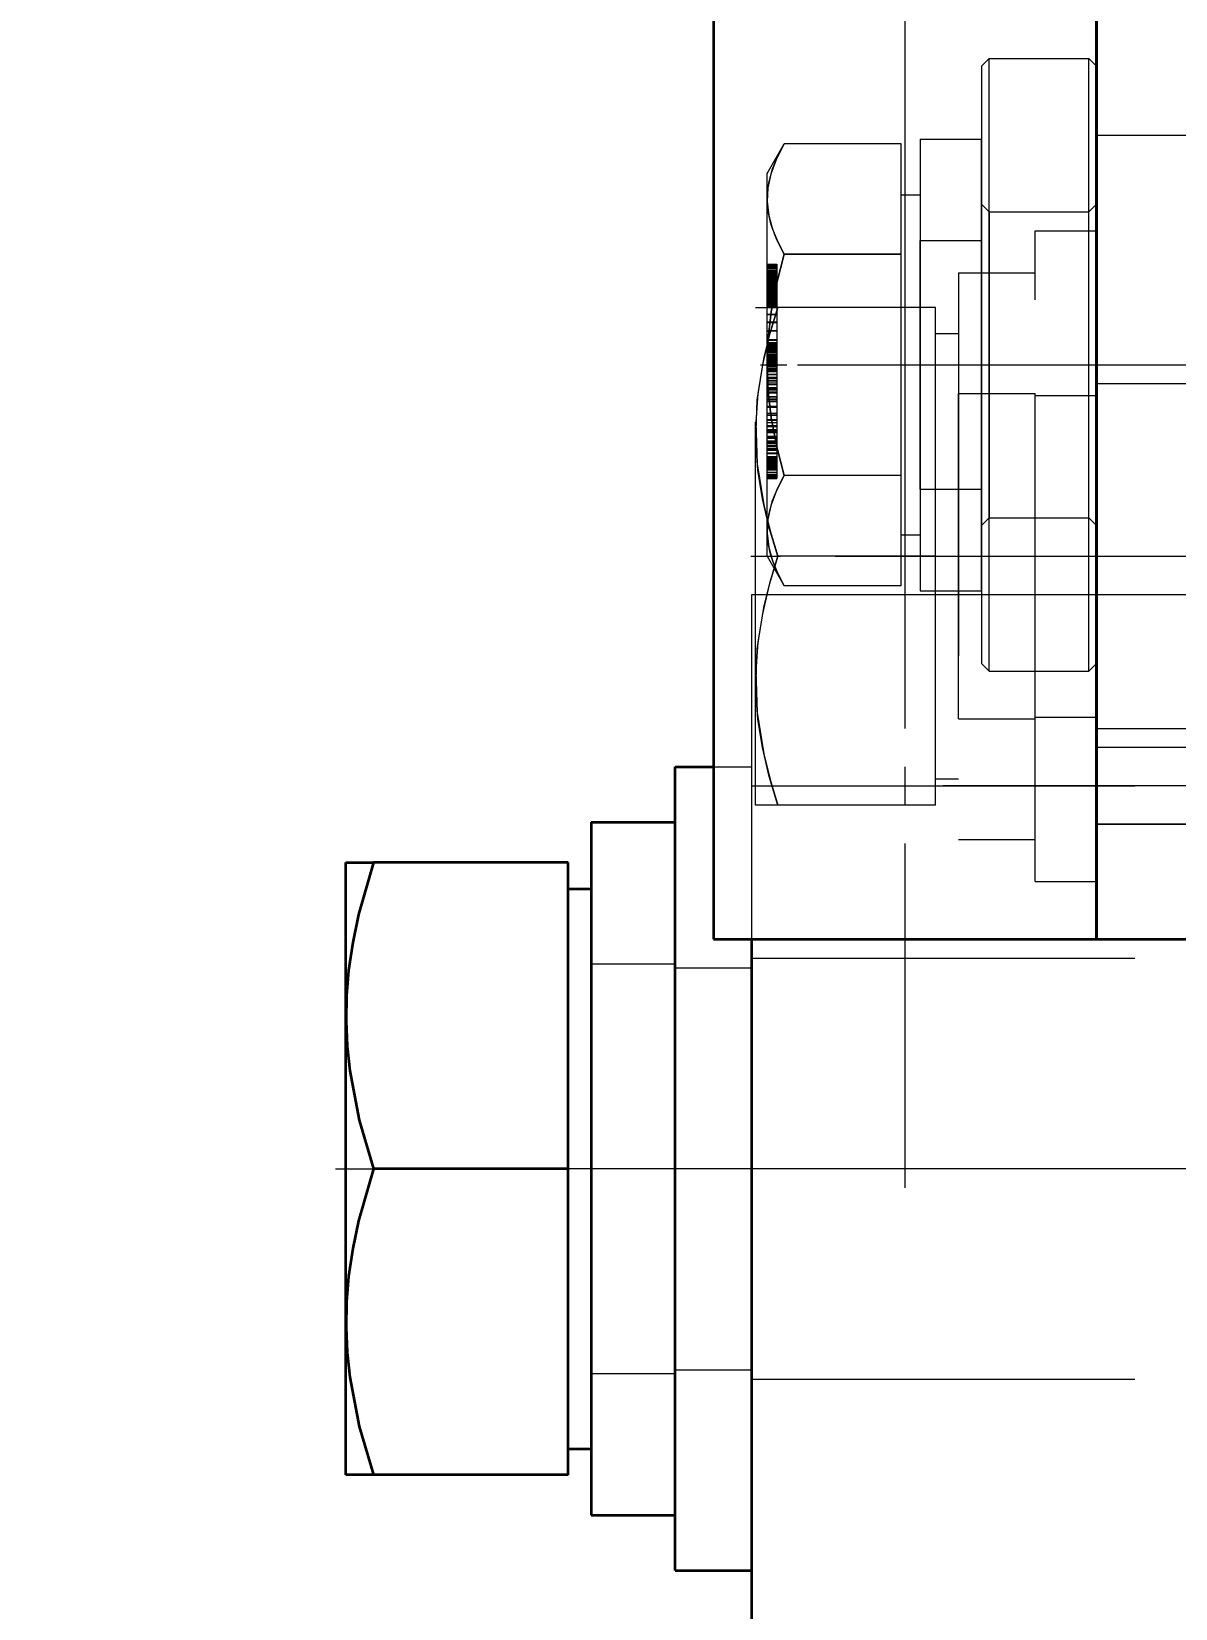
# Model space of a CAD drawing. Header units: millimetres. Extents: x 7914 to 16415, y -883 to 305.
# Drawn here: x 8816.55 to 8846.42, y -98.43 to -57.24 of the extents above; entities that cross this region are included whole.
import ezdxf

# ---------------------------------------------------------------- set-up
doc = ezdxf.new("R2010")
doc.units = ezdxf.units.MM
doc.linetypes.add('CENTER-HOKUTO', pattern=[23, 20, -1, 1, -1])
doc.linetypes.add('HIDDEN-HOKUTO', pattern=[3.8, 2.5, -1.3])
doc.layers.add('AM_7', color=2, linetype='CENTER-HOKUTO', lineweight=30)
doc.layers.add('AM_HID', color=1, linetype='HIDDEN-HOKUTO', lineweight=25)
doc.layers.add('word_dim', color=253, linetype='Continuous')
doc.styles.get("Standard").update_dxf_attribs({"font": 'romans.shx', "bigfont": 'bigfont.shx'})
doc.dimstyles.new('RS1-4', dxfattribs={"dimscale": 4, "dimtxt": 3.5, "dimasz": 3, "dimexe": 1, "dimexo": 0, "dimgap": 1, "dimtad": 3, "dimdsep": 46, "dimtxsty": 'Standard', "dimblk1": 'OPEN', "dimblk2": 'OPEN', "dimsah": 1, "dimcen": 0, "dimclrd": 256, "dimclre": 256, "dimclrt": 3, "dimadec": 0, "dimazin": 0, "dimtfac": 1, "dimtmove": 0, "dimatfit": 3, "dimldrblk": 'OPEN', "dimfxl": 0, "dimtolj": 1, "dimtzin": 0, "dimarcsym": 0})

# ---------------------------------------------------------------- blocks, each defined once
blk = doc.blocks.new('_Open')
at = {"color": 0, "lineweight": -2}
for p, q in [((-1, 0.1667), (0, 0)), ((-1, -0.1667), (0, 0)), ((0, 0), (-1, 0))]:
    blk.add_line(p, q, dxfattribs=at)
blk = doc.blocks.new('*D268')
at = {"layer": 'DEFPOINTS', "color": 0, "linetype": 'Continuous', "ltscale": 2}
for p in [(8745.359, 190.76), (9008.359, -33.444), (8745.359, -212.444)]:
    blk.add_point(p, dxfattribs=at)
at = {"layer": 'word_dim', "linetype": 'Continuous', "lineweight": -2, "ltscale": 2}
for p, q in [((8745.359, -212.444), (8745.359, 194.76)), ((9008.359, -33.444), (9008.359, 194.76)), ((8996.359, 190.76), (8757.359, 190.76))]:
    blk.add_line(p, q, dxfattribs=at)
at = {"layer": 'word_dim', "linetype": 'Continuous', "lineweight": -2, "ltscale": 2, "xscale": 12, "yscale": 12, "zscale": 12, "rotation": 180}
blk.add_blockref('_Open', (8745.359, 190.76), dxfattribs=at)
at = {"layer": 'word_dim', "linetype": 'Continuous', "lineweight": -2, "ltscale": 2, "xscale": 12, "yscale": 12, "zscale": 12}
blk.add_blockref('_Open', (9008.359, 190.76), dxfattribs=at)
at = {"layer": 'word_dim', "color": 3, "linetype": 'Continuous', "ltscale": 2, "insert": (8876.859, 201.76), "char_height": 14, "attachment_point": 5}
blk.add_mtext('\\A1;263', dxfattribs=at)
blk = doc.blocks.new('*D269')
at = {"layer": 'DEFPOINTS', "color": 0, "linetype": 'Continuous', "ltscale": 2}
for p in [(8839.359, 126.867), (8673.646, -219.944), (8795.359, -219.944)]:
    blk.add_point(p, dxfattribs=at)
at = {"layer": 'word_dim', "linetype": 'Continuous', "lineweight": -2, "ltscale": 2}
for p, q in [((8839.359, 126.867), (8669.646, 126.867)), ((8673.646, 114.867), (8673.646, -207.944)), ((8795.359, -219.944), (8669.646, -219.944))]:
    blk.add_line(p, q, dxfattribs=at)
at = {"layer": 'word_dim', "linetype": 'Continuous', "lineweight": -2, "ltscale": 2, "xscale": 12, "yscale": 12, "zscale": 12}
for p, rotation in [((8673.646, 126.867), 90), ((8673.646, -219.944), 270)]:
    blk.add_blockref('_Open', p, dxfattribs=dict(at, rotation=rotation))
at = {"layer": 'word_dim', "color": 3, "linetype": 'Continuous', "ltscale": 2, "insert": (8662.646, -46.539), "char_height": 14, "attachment_point": 5, "rotation": 90}
blk.add_mtext('\\A1;346.81', dxfattribs=at)

msp = doc.modelspace()

# ---------------------------------------------------------------- linework, layer by layer
at = {"color": 7, "lineweight": 35}
for p, q in [((8834.359, -15.944), (8834.359, -80.944)), ((8844.359, -15.944), (8844.359, -80.944)), ((8844.359, -80.944), (8844.359, -30.944)), ((8833.359, -97.444), (8833.359, -76.444)), ((8835.359, -204.944), (8835.359, -80.944))]:
    msp.add_line(p, q, dxfattribs=at)
at = {"color": 7, "lineweight": 35, "ltscale": 0.025}
msp.add_line((8833.359, -76.444), (8834.359, -76.444), dxfattribs=at)
at = {"color": 7, "lineweight": 35, "ltscale": 0.452499}
msp.add_line((8831.159, -77.894), (8831.159, -95.994), dxfattribs=at)
at = {"color": 7, "lineweight": 35, "ltscale": 0.054999}
for p, q in [((8831.159, -77.894), (8833.359, -77.894)), ((8831.159, -95.994), (8833.359, -95.994))]:
    msp.add_line(p, q, dxfattribs=at)
at = {"color": 7, "lineweight": 35, "ltscale": 0.017899}
for p, q in [((8824.759, -78.944), (8825.475, -78.944)), ((8825.475, -94.944), (8824.759, -94.944))]:
    msp.add_line(p, q, dxfattribs=at)
at = {"color": 7, "lineweight": 35, "ltscale": 0.4}
msp.add_line((8824.759, -94.944), (8824.759, -78.944), dxfattribs=at)
at = {"color": 7, "lineweight": 35, "ltscale": 0.1271}
for p, q in [((8830.559, -78.944), (8825.475, -78.944)), ((8830.559, -86.944), (8825.475, -86.944)), ((8830.559, -94.944), (8825.475, -94.944))]:
    msp.add_line(p, q, dxfattribs=at)
at = {"color": 7, "lineweight": 35, "ltscale": 0.2}
for p, q in [((8830.559, -86.944), (8830.559, -78.944)), ((8830.559, -94.944), (8830.559, -86.944))]:
    msp.add_line(p, q, dxfattribs=at)
at = {"color": 7, "lineweight": 35, "ltscale": 0.015002}
for p, q in [((8830.559, -79.629), (8831.159, -79.629)), ((8830.559, -94.259), (8831.159, -94.259))]:
    msp.add_line(p, q, dxfattribs=at)
at = {"color": 7, "lineweight": 35, "ltscale": 0.25}
msp.add_line((8834.359, -80.944), (8844.359, -80.944), dxfattribs=at)
at = {"color": 7, "lineweight": 35, "ltscale": 0.4125}
msp.add_line((8835.359, -97.444), (8835.359, -80.944), dxfattribs=at)
at = {"color": 7, "lineweight": 35, "ltscale": 0.15}
msp.add_line((8844.359, -80.944), (8850.359, -80.944), dxfattribs=at)
at = {"color": 7, "lineweight": 35, "ltscale": 0.05}
msp.add_line((8833.359, -97.444), (8835.359, -97.444), dxfattribs=at)
at = {"color": 7, "lineweight": 35}
for points in [[(8825.475, -78.944), (8825.085, -80.305), (8824.934, -81.032), (8824.828, -81.764), (8824.774, -82.426), (8824.762, -83.09), (8824.792, -83.742), (8824.861, -84.391), (8825.108, -85.679), (8825.475, -86.944)], [(8825.475, -86.944), (8825.085, -88.305), (8824.934, -89.032), (8824.828, -89.764), (8824.774, -90.426), (8824.762, -91.09), (8824.792, -91.742), (8824.861, -92.391), (8825.108, -93.679), (8825.475, -94.944)]]:
    msp.add_lwpolyline(points, dxfattribs=at)
at = {"layer": 'AM_7', "color": 2, "lineweight": 13}
for p, q in [((8839.359, -9.444), (8839.359, -87.445)), ((8835.585, -65.944), (8836.27, -65.944)), ((8836.549, -65.944), (8869.069, -65.944)), ((8835.333, -70.944), (8836.105, -70.944)), ((8837.539, -70.944), (8868.979, -70.944)), ((8824.484, -86.944), (8825.576, -86.944)), ((8869.939, -86.944), (8826.979, -86.944))]:
    msp.add_line(p, q, dxfattribs=at)
at = {"layer": 'AM_HID', "color": 1, "lineweight": 13, "ltscale": 4}
for p, q in [((8841.359, -58.144), (8841.559, -57.944)), ((8841.559, -65.944), (8841.559, -57.944)), ((8841.559, -57.944), (8844.159, -57.944)), ((8844.159, -65.944), (8844.159, -57.944)), ((8844.359, -58.144), (8844.159, -57.944)), ((8841.359, -58.144), (8841.359, -65.944)), ((8839.759, -60.044), (8839.759, -65.944)), ((8839.759, -60.044), (8841.359, -60.044)), ((8841.359, -65.944), (8841.359, -60.044)), ((8844.359, -59.944), (8850.359, -59.944)), ((8835.759, -60.944), (8836.207, -60.169)), ((8839.259, -60.169), (8836.207, -60.169)), ((8839.259, -63.054), (8839.259, -60.169)), ((8835.759, -65.944), (8835.759, -60.944)), ((8839.259, -61.504), (8839.759, -61.504)), ((8841.559, -61.944), (8841.359, -61.744)), ((8844.159, -61.944), (8844.359, -61.744)), ((8841.559, -61.944), (8841.559, -65.944)), ((8841.559, -61.944), (8844.159, -61.944)), ((8844.159, -65.944), (8844.159, -61.944)), ((8842.759, -79.444), (8842.759, -62.444)), ((8842.759, -62.444), (8844.359, -62.444)), ((8844.359, -79.444), (8844.359, -62.444)), ((8839.759, -65.944), (8839.759, -62.694)), ((8839.759, -62.694), (8841.359, -62.694)), ((8835.759, -63.313), (8836.009, -63.313)), ((8835.759, -63.315), (8836.009, -63.315)), ((8835.759, -63.321), (8836.009, -63.321)), ((8835.759, -63.323), (8836.009, -63.323)), ((8835.759, -63.336), (8836.009, -63.336)), ((8835.759, -63.344), (8836.009, -63.344)), ((8835.759, -63.354), (8836.009, -63.354)), ((8835.759, -63.377), (8836.009, -63.377)), ((8835.759, -63.377), (8836.009, -63.377)), ((8835.759, -63.383), (8836.009, -63.383)), ((8835.759, -63.405), (8836.009, -63.405)), ((8835.759, -63.438), (8836.009, -63.438)), ((8835.759, -63.438), (8836.009, -63.438)), ((8836.009, -63.313), (8836.009, -63.315)), ((8836.009, -63.315), (8836.009, -63.323)), ((8836.009, -63.323), (8836.009, -63.336)), ((8836.009, -63.336), (8836.009, -63.354)), ((8836.009, -63.354), (8836.009, -63.377)), ((8836.009, -63.377), (8836.009, -63.405)), ((8836.009, -63.405), (8836.009, -63.438)), ((8836.009, -63.438), (8836.009, -63.477)), ((8839.259, -63.054), (8836.207, -63.054)), ((8836.207, -63.054), (8839.259, -63.054)), ((8839.259, -68.834), (8839.259, -63.054)), ((8835.759, -63.477), (8836.009, -63.477)), ((8835.759, -63.509), (8836.009, -63.509)), ((8835.759, -63.52), (8836.009, -63.52)), ((8835.759, -63.537), (8836.009, -63.537)), ((8835.759, -63.538), (8836.009, -63.538)), ((8835.759, -63.54), (8836.009, -63.54)), ((8835.759, -63.542), (8836.009, -63.542)), ((8835.759, -63.544), (8836.009, -63.544)), ((8835.759, -63.55), (8836.009, -63.55)), ((8835.759, -63.557), (8836.009, -63.557)), ((8835.759, -63.557), (8836.009, -63.557)), ((8835.759, -63.566), (8836.009, -63.566)), ((8835.759, -63.569), (8836.009, -63.569)), ((8835.759, -63.569), (8836.009, -63.569)), ((8835.759, -63.569), (8836.009, -63.569)), ((8835.759, -63.569), (8836.009, -63.569)), ((8835.759, -63.571), (8836.009, -63.571)), ((8835.759, -63.571), (8836.009, -63.571)), ((8835.759, -63.575), (8836.009, -63.575)), ((8835.759, -63.575), (8836.009, -63.575)), ((8835.759, -63.576), (8836.009, -63.576)), ((8835.759, -63.579), (8836.009, -63.579)), ((8835.759, -63.579), (8836.009, -63.579)), ((8835.759, -63.581), (8836.009, -63.581)), ((8835.759, -63.585), (8836.009, -63.585)), ((8835.759, -63.585), (8836.009, -63.585)), ((8835.759, -63.588), (8836.009, -63.588)), ((8835.759, -63.592), (8836.009, -63.592)), ((8835.759, -63.592), (8836.009, -63.592)), ((8835.759, -63.595), (8836.009, -63.595)), ((8835.759, -63.6), (8836.009, -63.6)), ((8835.759, -63.6), (8836.009, -63.6)), ((8835.759, -63.602), (8836.009, -63.602)), ((8835.759, -63.61), (8836.009, -63.61)), ((8835.759, -63.61), (8836.009, -63.61)), ((8835.759, -63.616), (8836.009, -63.616)), ((8835.759, -63.617), (8836.009, -63.617)), ((8835.759, -63.619), (8836.009, -63.619)), ((8835.759, -63.621), (8836.009, -63.621)), ((8835.759, -63.621), (8836.009, -63.621)), ((8835.759, -63.633), (8836.009, -63.633)), ((8835.759, -63.633), (8836.009, -63.633)), ((8835.759, -63.633), (8836.009, -63.633)), ((8835.759, -63.646), (8836.009, -63.646)), ((8835.759, -63.646), (8836.009, -63.646)), ((8835.759, -63.651), (8836.009, -63.651)), ((8835.759, -63.661), (8836.009, -63.661)), ((8835.759, -63.661), (8836.009, -63.661)), ((8835.759, -63.661), (8836.009, -63.661)), ((8835.759, -63.669), (8836.009, -63.669)), ((8835.759, -63.669), (8836.009, -63.669)), ((8835.759, -63.677), (8836.009, -63.677)), ((8835.759, -63.677), (8836.009, -63.677)), ((8835.759, -63.689), (8836.009, -63.689)), ((8835.759, -63.694), (8836.009, -63.694)), ((8835.759, -63.694), (8836.009, -63.694)), ((8835.759, -63.697), (8836.009, -63.697)), ((8835.759, -63.709), (8836.009, -63.709)), ((8835.759, -63.713), (8836.009, -63.713)), ((8835.759, -63.713), (8836.009, -63.713)), ((8835.759, -63.715), (8836.009, -63.715)), ((8835.759, -63.717), (8836.009, -63.717)), ((8835.759, -63.73), (8836.009, -63.73)), ((8835.759, -63.733), (8836.009, -63.733)), ((8835.759, -63.733), (8836.009, -63.733)), ((8835.759, -63.752), (8836.009, -63.752)), ((8835.759, -63.754), (8836.009, -63.754)), ((8835.759, -63.754), (8836.009, -63.754)), ((8835.759, -63.763), (8836.009, -63.763)), ((8835.759, -63.776), (8836.009, -63.776)), ((8835.759, -63.776), (8836.009, -63.776)), ((8835.759, -63.776), (8836.009, -63.776)), ((8835.759, -63.78), (8836.009, -63.78)), ((8835.759, -63.8), (8836.009, -63.8)), ((8835.759, -63.8), (8836.009, -63.8)), ((8835.759, -63.8), (8836.009, -63.8)), ((8835.759, -63.809), (8836.009, -63.809)), ((8835.759, -63.815), (8836.009, -63.815)), ((8835.759, -63.825), (8836.009, -63.825)), ((8835.759, -63.825), (8836.009, -63.825)), ((8835.759, -63.825), (8836.009, -63.825)), ((8835.759, -63.838), (8836.009, -63.838)), ((8835.759, -63.85), (8836.009, -63.85)), ((8835.759, -63.853), (8836.009, -63.853)), ((8836.009, -63.477), (8836.009, -63.52)), ((8836.009, -63.52), (8836.009, -63.569)), ((8836.009, -63.569), (8836.009, -63.619)), ((8836.009, -63.619), (8836.009, -63.669)), ((8836.009, -63.669), (8836.009, -63.717)), ((8836.009, -63.717), (8836.009, -63.763)), ((8836.009, -63.763), (8836.009, -63.809)), ((8836.009, -63.809), (8836.009, -63.853)), ((8836.009, -63.853), (8836.009, -63.896)), ((8840.759, -63.544), (8840.759, -78.344)), ((8840.759, -63.544), (8842.759, -63.544)), ((8835.759, -63.854), (8836.009, -63.854)), ((8835.759, -63.863), (8836.009, -63.863)), ((8835.759, -63.876), (8836.009, -63.876)), ((8835.759, -63.889), (8836.009, -63.889)), ((8835.759, -63.896), (8836.009, -63.896)), ((8835.759, -63.902), (8836.009, -63.902)), ((8835.759, -63.914), (8836.009, -63.914)), ((8835.759, -63.927), (8836.009, -63.927)), ((8835.759, -63.937), (8836.009, -63.937)), ((8835.759, -63.939), (8836.009, -63.939)), ((8835.759, -63.94), (8836.009, -63.94)), ((8835.759, -63.948), (8836.009, -63.948)), ((8835.759, -63.966), (8836.009, -63.966)), ((8835.759, -63.978), (8836.009, -63.978)), ((8835.759, -63.978), (8836.009, -63.978)), ((8835.759, -63.991), (8836.009, -63.991)), ((8835.759, -64.004), (8836.009, -64.004)), ((8835.759, -64.017), (8836.009, -64.017)), ((8835.759, -64.017), (8836.009, -64.017)), ((8835.759, -64.03), (8836.009, -64.03)), ((8835.759, -64.033), (8836.009, -64.033)), ((8835.759, -64.042), (8836.009, -64.042)), ((8835.759, -64.054), (8836.009, -64.054)), ((8835.759, -64.055), (8836.009, -64.055)), ((8835.759, -64.068), (8836.009, -64.068)), ((8835.759, -64.081), (8836.009, -64.081)), ((8835.759, -64.09), (8836.009, -64.09)), ((8835.759, -64.097), (8836.009, -64.097)), ((8835.759, -64.112), (8836.009, -64.112)), ((8835.759, -64.123), (8836.009, -64.123)), ((8835.759, -64.142), (8836.009, -64.142)), ((8835.759, -64.144), (8836.009, -64.144)), ((8835.759, -64.155), (8836.009, -64.155)), ((8835.759, -64.17), (8836.009, -64.17)), ((8835.759, -64.185), (8836.009, -64.185)), ((8835.759, -64.196), (8836.009, -64.196)), ((8835.759, -64.209), (8836.009, -64.209)), ((8835.759, -64.213), (8836.009, -64.213)), ((8835.759, -64.221), (8836.009, -64.221)), ((8835.759, -64.239), (8836.009, -64.239)), ((8835.759, -64.244), (8836.009, -64.244)), ((8835.759, -64.261), (8836.009, -64.261)), ((8835.759, -64.263), (8836.009, -64.263)), ((8836.009, -63.896), (8836.009, -63.937)), ((8836.009, -63.937), (8836.009, -63.978)), ((8836.009, -63.978), (8836.009, -64.017)), ((8836.009, -64.017), (8836.009, -64.054)), ((8836.009, -64.054), (8836.009, -64.09)), ((8836.009, -64.09), (8836.009, -64.123)), ((8836.009, -64.123), (8836.009, -64.155)), ((8836.009, -64.155), (8836.009, -64.185)), ((8836.009, -64.185), (8836.009, -64.213)), ((8836.009, -64.213), (8836.009, -64.239)), ((8836.009, -64.239), (8836.009, -64.263)), ((8836.009, -64.263), (8836.009, -64.285)), ((8835.459, -64.444), (8836.041, -64.444)), ((8835.459, -77.444), (8835.459, -64.444)), ((8835.759, -64.266), (8836.009, -64.266)), ((8835.759, -64.278), (8836.009, -64.278)), ((8835.759, -64.285), (8836.009, -64.285)), ((8835.759, -64.286), (8836.009, -64.286)), ((8835.759, -64.304), (8836.009, -64.304)), ((8835.759, -64.305), (8836.009, -64.305)), ((8835.759, -64.305), (8836.009, -64.305)), ((8835.759, -64.321), (8836.009, -64.321)), ((8835.759, -64.323), (8836.009, -64.323)), ((8835.759, -64.336), (8836.009, -64.336)), ((8835.759, -64.339), (8836.009, -64.339)), ((8835.759, -64.35), (8836.009, -64.35)), ((8835.759, -64.354), (8836.009, -64.354)), ((8835.759, -64.362), (8836.009, -64.362)), ((8835.759, -64.366), (8836.009, -64.366)), ((8835.759, -64.372), (8836.009, -64.372)), ((8835.759, -64.377), (8836.009, -64.377)), ((8835.759, -64.381), (8836.009, -64.381)), ((8835.759, -64.385), (8836.009, -64.385)), ((8835.759, -64.388), (8836.009, -64.388)), ((8835.759, -64.392), (8836.009, -64.392)), ((8835.759, -64.394), (8836.009, -64.394)), ((8835.759, -64.397), (8836.009, -64.397)), ((8835.759, -64.398), (8836.009, -64.398)), ((8835.759, -64.4), (8836.009, -64.4)), ((8835.759, -64.4), (8836.009, -64.4)), ((8835.759, -64.401), (8836.009, -64.401)), ((8835.759, -64.436), (8836.009, -64.436)), ((8835.759, -64.438), (8836.009, -64.438)), ((8835.759, -64.617), (8836.009, -64.617)), ((8835.759, -64.629), (8836.009, -64.629)), ((8836.009, -64.285), (8836.009, -64.305)), ((8836.009, -64.305), (8836.009, -64.323)), ((8836.009, -64.323), (8836.009, -64.339)), ((8836.009, -64.339), (8836.009, -64.354)), ((8836.009, -64.354), (8836.009, -64.366)), ((8836.009, -64.366), (8836.009, -64.377)), ((8836.009, -64.377), (8836.009, -64.385)), ((8836.009, -64.377), (8836.009, -64.436)), ((8836.009, -64.385), (8836.009, -64.392)), ((8836.009, -64.392), (8836.009, -64.397)), ((8836.009, -64.397), (8836.009, -64.4)), ((8836.009, -64.436), (8836.009, -64.617)), ((8836.009, -64.617), (8836.009, -64.821)), ((8840.159, -64.444), (8836.041, -64.444)), ((8840.159, -70.944), (8840.159, -64.444)), ((8835.759, -64.821), (8836.009, -64.821)), ((8835.759, -64.834), (8836.009, -64.834)), ((8835.759, -65.049), (8836.009, -65.049)), ((8835.759, -65.053), (8836.009, -65.053)), ((8836.009, -64.821), (8836.009, -65.049)), ((8836.009, -65.049), (8836.009, -65.3)), ((8835.759, -65.285), (8836.009, -65.285)), ((8835.759, -65.3), (8836.009, -65.3)), ((8835.759, -65.361), (8836.009, -65.361)), ((8835.759, -65.363), (8836.009, -65.363)), ((8835.759, -65.366), (8836.009, -65.366)), ((8835.759, -65.369), (8836.009, -65.369)), ((8835.759, -65.38), (8836.009, -65.38)), ((8835.759, -65.381), (8836.009, -65.381)), ((8835.759, -65.394), (8836.009, -65.394)), ((8835.759, -65.407), (8836.009, -65.407)), ((8835.759, -65.413), (8836.009, -65.413)), ((8835.759, -65.436), (8836.009, -65.436)), ((8835.759, -65.443), (8836.009, -65.443)), ((8835.759, -65.463), (8836.009, -65.463)), ((8835.759, -65.489), (8836.009, -65.489)), ((8835.759, -65.494), (8836.009, -65.494)), ((8836.009, -65.3), (8836.009, -65.361)), ((8836.009, -65.361), (8836.009, -65.366)), ((8836.009, -65.366), (8836.009, -65.381)), ((8836.009, -65.381), (8836.009, -65.407)), ((8836.009, -65.407), (8836.009, -65.443)), ((8836.009, -65.443), (8836.009, -65.489)), ((8836.009, -65.489), (8836.009, -65.545)), ((8840.159, -65.129), (8840.759, -65.129)), ((8835.759, -65.529), (8836.009, -65.529)), ((8835.759, -65.532), (8836.009, -65.532)), ((8835.759, -65.545), (8836.009, -65.545)), ((8835.759, -65.569), (8836.009, -65.569)), ((8835.759, -65.574), (8836.009, -65.574)), ((8835.759, -65.612), (8836.009, -65.612)), ((8835.759, -65.613), (8836.009, -65.613)), ((8835.759, -65.66), (8836.009, -65.66)), ((8835.759, -65.681), (8836.009, -65.681)), ((8835.759, -65.684), (8835.759, -65.681)), ((8835.759, -65.683), (8836.009, -65.683)), ((8835.759, -65.684), (8836.009, -65.684)), ((8835.759, -65.695), (8835.759, -65.684)), ((8835.759, -65.689), (8836.009, -65.689)), ((8835.759, -65.689), (8836.009, -65.689)), ((8835.759, -65.695), (8836.009, -65.695)), ((8835.759, -65.713), (8835.759, -65.695)), ((8835.759, -65.7), (8836.009, -65.7)), ((8835.759, -65.712), (8836.009, -65.712)), ((8835.759, -65.713), (8836.009, -65.713)), ((8835.759, -65.737), (8835.759, -65.713)), ((8835.759, -65.714), (8836.009, -65.714)), ((8835.759, -65.733), (8836.009, -65.733)), ((8835.759, -65.737), (8836.009, -65.737)), ((8835.759, -65.769), (8835.759, -65.737)), ((8835.759, -65.756), (8836.009, -65.756)), ((8835.759, -65.769), (8836.009, -65.769)), ((8835.759, -65.769), (8836.009, -65.769)), ((8835.759, -65.808), (8835.759, -65.769)), ((8835.759, -65.776), (8836.009, -65.776)), ((8835.759, -65.783), (8836.009, -65.783)), ((8835.759, -65.792), (8836.009, -65.792)), ((8835.759, -65.808), (8836.009, -65.808)), ((8835.759, -65.853), (8835.759, -65.808)), ((8835.759, -65.814), (8836.009, -65.814)), ((8835.759, -65.829), (8836.009, -65.829)), ((8835.759, -65.849), (8836.009, -65.849)), ((8835.759, -65.853), (8836.009, -65.853)), ((8835.759, -65.906), (8835.759, -65.853)), ((8835.759, -65.872), (8836.009, -65.872)), ((8835.759, -65.873), (8836.009, -65.873)), ((8835.759, -65.889), (8836.009, -65.889)), ((8835.759, -65.893), (8836.009, -65.893)), ((8835.759, -65.906), (8836.009, -65.906)), ((8835.759, -65.966), (8835.759, -65.906)), ((8836.009, -65.545), (8836.009, -65.612)), ((8836.009, -65.612), (8836.009, -65.689)), ((8836.009, -65.689), (8836.009, -65.776)), ((8836.009, -65.776), (8836.009, -65.873)), ((8836.009, -65.873), (8836.009, -65.976)), ((8835.759, -65.934), (8836.009, -65.934)), ((8835.759, -70.944), (8835.759, -65.944)), ((8835.759, -65.962), (8836.009, -65.962)), ((8835.759, -65.966), (8836.009, -65.966)), ((8835.759, -66.033), (8835.759, -65.966)), ((8835.759, -65.976), (8836.009, -65.976)), ((8835.759, -65.987), (8836.009, -65.987)), ((8835.759, -66.033), (8836.009, -66.033)), ((8835.759, -66.106), (8835.759, -66.033)), ((8835.759, -66.035), (8836.009, -66.035)), ((8835.759, -66.047), (8836.009, -66.047)), ((8835.759, -66.065), (8836.009, -66.065)), ((8835.759, -66.083), (8836.009, -66.083)), ((8835.759, -66.106), (8836.009, -66.106)), ((8835.759, -66.185), (8835.759, -66.106)), ((8835.759, -66.112), (8836.009, -66.112)), ((8835.759, -66.114), (8836.009, -66.114)), ((8835.759, -66.185), (8836.009, -66.185)), ((8835.759, -66.27), (8835.759, -66.185)), ((8835.759, -66.189), (8836.009, -66.189)), ((8835.759, -66.192), (8836.009, -66.192)), ((8835.759, -66.193), (8836.009, -66.193)), ((8835.759, -66.27), (8836.009, -66.27)), ((8835.759, -66.361), (8835.759, -66.27)), ((8835.759, -66.271), (8836.009, -66.271)), ((8835.759, -66.303), (8836.009, -66.303)), ((8836.009, -65.976), (8836.009, -66.083)), ((8836.009, -66.083), (8836.009, -66.192)), ((8836.009, -66.192), (8836.009, -66.303)), ((8836.009, -66.303), (8836.009, -66.417)), ((8839.759, -65.944), (8839.759, -71.844)), ((8839.759, -69.194), (8839.759, -65.944)), ((8841.359, -65.944), (8841.359, -73.744)), ((8841.359, -71.844), (8841.359, -65.944)), ((8841.559, -65.944), (8841.559, -69.944)), ((8841.559, -73.944), (8841.559, -65.944)), ((8844.159, -69.944), (8844.159, -65.944)), ((8844.159, -73.944), (8844.159, -65.944)), ((8835.759, -66.353), (8836.009, -66.353)), ((8835.759, -66.36), (8836.009, -66.36)), ((8835.759, -66.361), (8836.009, -66.361)), ((8835.759, -66.457), (8835.759, -66.361)), ((8835.759, -66.417), (8836.009, -66.417)), ((8835.759, -66.457), (8836.009, -66.457)), ((8835.759, -66.457), (8836.009, -66.457)), ((8835.759, -66.559), (8835.759, -66.457)), ((8835.759, -66.533), (8836.009, -66.533)), ((8835.759, -66.559), (8836.009, -66.559)), ((8835.759, -66.667), (8835.759, -66.559)), ((8835.759, -66.561), (8836.009, -66.561)), ((8835.759, -66.597), (8836.009, -66.597)), ((8835.759, -66.652), (8836.009, -66.652)), ((8835.759, -66.667), (8836.009, -66.667)), ((8835.759, -66.78), (8835.759, -66.667)), ((8835.759, -66.673), (8836.009, -66.673)), ((8836.009, -66.417), (8836.009, -66.533)), ((8836.009, -66.533), (8836.009, -66.652)), ((8836.009, -66.652), (8836.009, -66.774)), ((8840.759, -66.694), (8842.759, -66.694)), ((8840.759, -75.194), (8840.759, -66.694)), ((8842.759, -75.194), (8842.759, -66.694)), ((8850.359, -66.444), (8844.359, -66.444)), ((8835.759, -66.774), (8836.009, -66.774)), ((8835.759, -66.78), (8836.009, -66.78)), ((8835.759, -66.9), (8835.759, -66.78)), ((8835.759, -66.828), (8836.009, -66.828)), ((8835.759, -66.861), (8836.009, -66.861)), ((8835.759, -66.898), (8836.009, -66.898)), ((8835.759, -66.9), (8836.009, -66.9)), ((8835.759, -67.025), (8835.759, -66.9)), ((8835.759, -67.025), (8836.009, -67.025)), ((8835.759, -67.025), (8836.009, -67.025)), ((8835.759, -67.211), (8835.759, -67.025)), ((8835.759, -67.04), (8836.009, -67.04)), ((8835.759, -67.048), (8836.009, -67.048)), ((8836.009, -66.774), (8836.009, -66.898)), ((8836.009, -66.898), (8836.009, -67.025)), ((8836.009, -67.025), (8836.009, -67.212)), ((8842.759, -66.744), (8844.359, -66.744)), ((8835.759, -67.21), (8836.009, -67.21)), ((8835.759, -67.211), (8836.009, -67.211)), ((8835.759, -67.385), (8835.759, -67.211)), ((8835.759, -67.212), (8836.009, -67.212)), ((8835.759, -67.257), (8836.009, -67.257)), ((8835.759, -67.372), (8836.009, -67.372)), ((8835.759, -67.385), (8836.009, -67.385)), ((8835.759, -67.546), (8835.759, -67.385)), ((8835.759, -67.389), (8836.009, -67.389)), ((8835.759, -67.453), (8836.009, -67.453)), ((8835.759, -67.525), (8836.009, -67.525)), ((8835.759, -67.546), (8836.009, -67.546)), ((8835.759, -67.696), (8835.759, -67.546)), ((8835.759, -67.556), (8836.009, -67.556)), ((8836.009, -67.212), (8836.009, -67.389)), ((8836.009, -67.389), (8836.009, -67.556)), ((8836.009, -67.556), (8836.009, -67.713)), ((8835.759, -67.637), (8836.009, -67.637)), ((8835.759, -67.665), (8836.009, -67.665)), ((8835.759, -67.669), (8836.009, -67.669)), ((8835.759, -67.696), (8836.009, -67.696)), ((8835.759, -67.833), (8835.759, -67.696)), ((8835.759, -67.713), (8836.009, -67.713)), ((8835.759, -67.805), (8836.009, -67.805)), ((8835.759, -67.81), (8836.009, -67.81)), ((8835.759, -67.833), (8836.009, -67.833)), ((8835.759, -67.958), (8835.759, -67.833)), ((8835.759, -67.861), (8836.009, -67.861)), ((8835.759, -67.932), (8836.009, -67.932)), ((8835.759, -67.958), (8836.009, -67.958)), ((8835.759, -68.071), (8835.759, -67.958)), ((8835.759, -67.971), (8836.009, -67.971)), ((8836.009, -67.713), (8836.009, -67.861)), ((8836.009, -67.861), (8836.009, -67.998)), ((8835.759, -67.998), (8836.009, -67.998)), ((8835.759, -68.051), (8836.009, -68.051)), ((8835.759, -68.071), (8836.009, -68.071)), ((8835.759, -68.172), (8835.759, -68.071)), ((8835.759, -68.12), (8836.009, -68.12)), ((8835.759, -68.126), (8836.009, -68.126)), ((8835.759, -68.161), (8836.009, -68.161)), ((8835.759, -68.172), (8836.009, -68.172)), ((8835.759, -68.26), (8835.759, -68.172)), ((8835.759, -68.243), (8836.009, -68.243)), ((8835.759, -68.257), (8836.009, -68.257)), ((8835.759, -68.26), (8836.009, -68.26)), ((8835.759, -68.337), (8835.759, -68.26)), ((8835.759, -68.261), (8836.009, -68.261)), ((8835.759, -68.337), (8836.009, -68.337)), ((8835.759, -68.404), (8835.759, -68.337)), ((8835.759, -68.351), (8836.009, -68.351)), ((8835.759, -68.351), (8836.009, -68.351)), ((8835.759, -68.381), (8836.009, -68.381)), ((8836.009, -67.998), (8836.009, -68.126)), ((8836.009, -68.126), (8836.009, -68.243)), ((8836.009, -68.243), (8836.009, -68.351)), ((8836.009, -68.351), (8836.009, -68.449)), ((8835.759, -68.401), (8836.009, -68.401)), ((8835.759, -68.401), (8836.009, -68.401)), ((8835.759, -68.401), (8836.009, -68.401)), ((8835.759, -68.401), (8836.009, -68.401)), ((8835.759, -68.404), (8836.009, -68.404)), ((8835.759, -68.464), (8835.759, -68.404)), ((8835.759, -68.426), (8836.009, -68.426)), ((8835.759, -68.426), (8836.009, -68.426)), ((8835.759, -68.426), (8836.009, -68.426)), ((8835.759, -68.426), (8836.009, -68.426)), ((8835.759, -68.43), (8836.009, -68.43)), ((8835.759, -68.449), (8836.009, -68.449)), ((8835.759, -68.45), (8836.009, -68.45)), ((8835.759, -68.45), (8836.009, -68.45)), ((8835.759, -68.45), (8836.009, -68.45)), ((8835.759, -68.45), (8836.009, -68.45)), ((8835.759, -68.464), (8836.009, -68.464)), ((8835.759, -68.516), (8835.759, -68.464)), ((8835.759, -68.472), (8836.009, -68.472)), ((8835.759, -68.472), (8836.009, -68.472)), ((8835.759, -68.472), (8836.009, -68.472)), ((8835.759, -68.472), (8836.009, -68.472)), ((8835.759, -68.493), (8836.009, -68.493)), ((8835.759, -68.493), (8836.009, -68.493)), ((8835.759, -68.493), (8836.009, -68.493)), ((8835.759, -68.493), (8836.009, -68.493)), ((8835.759, -68.493), (8836.009, -68.493)), ((8835.759, -68.499), (8836.009, -68.499)), ((8835.759, -68.513), (8836.009, -68.513)), ((8835.759, -68.513), (8836.009, -68.513)), ((8835.759, -68.513), (8836.009, -68.513)), ((8835.759, -68.513), (8836.009, -68.513)), ((8835.759, -68.516), (8836.009, -68.516)), ((8835.759, -68.562), (8835.759, -68.516)), ((8835.759, -68.531), (8836.009, -68.531)), ((8835.759, -68.531), (8836.009, -68.531)), ((8835.759, -68.531), (8836.009, -68.531)), ((8835.759, -68.531), (8836.009, -68.531)), ((8835.759, -68.537), (8836.009, -68.537)), ((8835.759, -68.549), (8836.009, -68.549)), ((8835.759, -68.549), (8836.009, -68.549)), ((8835.759, -68.549), (8836.009, -68.549)), ((8835.759, -68.549), (8836.009, -68.549)), ((8835.759, -68.557), (8836.009, -68.557)), ((8835.759, -68.562), (8836.009, -68.562)), ((8835.759, -68.601), (8835.759, -68.562)), ((8835.759, -68.565), (8836.009, -68.565)), ((8835.759, -68.565), (8836.009, -68.565)), ((8835.759, -68.565), (8836.009, -68.565)), ((8835.759, -68.565), (8836.009, -68.565)), ((8835.759, -68.579), (8836.009, -68.579)), ((8835.759, -68.579), (8836.009, -68.579)), ((8835.759, -68.579), (8836.009, -68.579)), ((8835.759, -68.579), (8836.009, -68.579)), ((8835.759, -68.591), (8836.009, -68.591)), ((8835.759, -68.593), (8836.009, -68.593)), ((8835.759, -68.593), (8836.009, -68.593)), ((8835.759, -68.593), (8836.009, -68.593)), ((8835.759, -68.593), (8836.009, -68.593)), ((8835.759, -68.601), (8836.009, -68.601)), ((8835.759, -68.632), (8835.759, -68.601)), ((8835.759, -68.604), (8836.009, -68.604)), ((8835.759, -68.605), (8836.009, -68.605)), ((8835.759, -68.605), (8836.009, -68.605)), ((8835.759, -68.605), (8836.009, -68.605)), ((8835.759, -68.605), (8836.009, -68.605)), ((8835.759, -68.616), (8836.009, -68.616)), ((8835.759, -68.616), (8836.009, -68.616)), ((8835.759, -68.616), (8836.009, -68.616)), ((8835.759, -68.616), (8836.009, -68.616)), ((8835.759, -68.616), (8836.009, -68.616)), ((8835.759, -68.625), (8836.009, -68.625)), ((8835.759, -68.625), (8836.009, -68.625)), ((8835.759, -68.625), (8836.009, -68.625)), ((8835.759, -68.625), (8836.009, -68.625)), ((8835.759, -68.632), (8836.009, -68.632)), ((8835.759, -68.657), (8835.759, -68.632)), ((8835.759, -68.634), (8836.009, -68.634)), ((8835.759, -68.634), (8836.009, -68.634)), ((8835.759, -68.634), (8836.009, -68.634)), ((8835.759, -68.634), (8836.009, -68.634)), ((8835.759, -68.641), (8836.009, -68.641)), ((8835.759, -68.641), (8836.009, -68.641)), ((8835.759, -68.641), (8836.009, -68.641)), ((8835.759, -68.641), (8836.009, -68.641)), ((8835.759, -68.641), (8836.009, -68.641)), ((8835.759, -68.647), (8836.009, -68.647)), ((8835.759, -68.647), (8836.009, -68.647)), ((8835.759, -68.647), (8836.009, -68.647)), ((8835.759, -68.647), (8836.009, -68.647)), ((8835.759, -68.651), (8836.009, -68.651)), ((8835.759, -68.651), (8836.009, -68.651)), ((8835.759, -68.651), (8836.009, -68.651)), ((8835.759, -68.651), (8836.009, -68.651)), ((8835.759, -68.654), (8836.009, -68.654)), ((8835.759, -68.654), (8836.009, -68.654)), ((8835.759, -68.654), (8836.009, -68.654)), ((8835.759, -68.654), (8836.009, -68.654)), ((8835.759, -68.656), (8836.009, -68.656)), ((8835.759, -68.656), (8836.009, -68.656)), ((8835.759, -68.656), (8836.009, -68.656)), ((8835.759, -68.656), (8836.009, -68.656)), ((8835.759, -68.657), (8836.009, -68.657)), ((8835.759, -68.657), (8836.009, -68.657)), ((8835.759, -68.675), (8835.759, -68.657)), ((8835.759, -68.668), (8836.009, -68.668)), ((8835.759, -68.675), (8836.009, -68.675)), ((8835.759, -68.685), (8835.759, -68.675)), ((8835.759, -68.677), (8836.009, -68.677)), ((8835.759, -68.684), (8836.009, -68.684)), ((8835.759, -68.685), (8836.009, -68.685)), ((8835.759, -68.685), (8836.009, -68.685)), ((8835.759, -68.689), (8835.759, -68.685)), ((8835.759, -68.689), (8836.009, -68.689)), ((8835.759, -68.746), (8836.009, -68.746)), ((8835.759, -68.749), (8836.009, -68.749)), ((8835.759, -68.797), (8836.009, -68.797)), ((8836.009, -68.449), (8836.009, -68.537)), ((8836.009, -68.537), (8836.009, -68.616)), ((8836.009, -68.616), (8836.009, -68.685)), ((8836.009, -68.685), (8836.009, -68.746)), ((8836.009, -68.746), (8836.009, -68.797)), ((8836.009, -68.797), (8836.009, -68.839)), ((8835.759, -68.808), (8836.009, -68.808)), ((8835.759, -68.839), (8836.009, -68.839)), ((8835.759, -68.849), (8836.009, -68.849)), ((8835.759, -68.854), (8836.009, -68.854)), ((8835.759, -68.871), (8836.009, -68.871)), ((8835.759, -68.887), (8836.009, -68.887)), ((8835.759, -68.894), (8836.009, -68.894)), ((8835.759, -68.906), (8836.009, -68.906)), ((8835.759, -68.908), (8836.009, -68.908)), ((8835.759, -68.913), (8836.009, -68.913)), ((8836.009, -68.839), (8836.009, -68.871)), ((8836.009, -68.871), (8836.009, -68.894)), ((8836.009, -68.894), (8836.009, -68.908)), ((8836.009, -68.908), (8836.009, -68.913)), ((8839.259, -68.834), (8836.207, -68.834)), ((8839.259, -68.834), (8836.207, -68.834)), ((8839.259, -71.719), (8839.259, -68.834)), ((8839.759, -69.194), (8841.359, -69.194)), ((8841.559, -69.944), (8841.359, -70.144)), ((8841.559, -69.944), (8844.159, -69.944)), ((8844.159, -69.944), (8844.359, -70.144)), ((8839.259, -70.384), (8839.759, -70.384)), ((8835.759, -70.944), (8836.207, -71.719)), ((8840.159, -70.944), (8836.041, -70.944)), ((8840.159, -70.944), (8836.041, -70.944)), ((8840.159, -77.444), (8840.159, -70.944)), ((8835.359, -71.944), (8850.359, -71.944)), ((8835.359, -76.944), (8835.359, -71.944)), ((8839.259, -71.719), (8836.207, -71.719)), ((8839.759, -71.844), (8841.359, -71.844)), ((8844.359, -71.944), (8850.359, -71.944)), ((8841.359, -73.744), (8841.559, -73.944)), ((8841.559, -73.944), (8844.159, -73.944)), ((8844.359, -73.744), (8844.159, -73.944)), ((8840.759, -75.194), (8842.759, -75.194)), ((8842.759, -75.144), (8844.359, -75.144)), ((8844.359, -75.444), (8850.359, -75.444)), ((8850.359, -75.944), (8844.359, -75.944)), ((8834.359, -76.444), (8835.359, -76.444)), ((8835.359, -80.944), (8835.359, -76.444)), ((8835.359, -76.944), (8850.359, -76.944)), ((8835.359, -80.944), (8835.359, -76.944)), ((8850.359, -76.944), (8835.359, -76.944)), ((8840.159, -76.759), (8840.759, -76.759)), ((8836.041, -77.444), (8835.459, -77.444)), ((8840.159, -77.444), (8836.041, -77.444)), ((8850.359, -77.944), (8844.359, -77.944)), ((8844.359, -77.944), (8850.359, -77.944)), ((8840.759, -78.344), (8842.759, -78.344)), ((8842.759, -79.444), (8844.359, -79.444)), ((8835.359, -81.444), (8850.359, -81.444)), ((8835.359, -81.444), (8850.359, -81.444)), ((8831.159, -81.594), (8833.359, -81.594)), ((8831.159, -92.294), (8831.159, -81.594)), ((8833.359, -92.294), (8833.359, -81.594)), ((8833.359, -81.694), (8835.359, -81.694)), ((8830.559, -86.944), (8825.475, -86.944)), ((8833.359, -92.194), (8835.359, -92.194)), ((8831.159, -92.294), (8833.359, -92.294)), ((8835.359, -92.444), (8850.359, -92.444)), ((8835.359, -92.444), (8850.359, -92.444))]:
    msp.add_line(p, q, dxfattribs=at)
for points in [[(8836.207, -63.054), (8836.004, -62.66), (8835.856, -62.26), (8835.78, -61.906), (8835.761, -61.55), (8835.802, -61.185), (8835.901, -60.822), (8836.036, -60.494), (8836.207, -60.169)], [(8836.207, -60.169), (8836.004, -60.564), (8835.856, -60.963), (8835.78, -61.317), (8835.761, -61.673), (8835.802, -62.039), (8835.901, -62.402), (8836.036, -62.73), (8836.207, -63.054)], [(8835.759, -65.944), (8835.787, -65.252), (8835.867, -64.563), (8836.013, -63.804), (8836.207, -63.054)], [(8836.207, -63.054), (8836.013, -63.804), (8835.867, -64.563), (8835.787, -65.252), (8835.759, -65.944)], [(8836.041, -70.944), (8835.815, -70.199), (8835.638, -69.444), (8835.52, -68.698), (8835.465, -67.948), (8835.502, -66.863), (8835.67, -65.786), (8835.837, -65.111), (8836.041, -64.444)], [(8836.041, -64.444), (8835.815, -65.189), (8835.638, -65.945), (8835.52, -66.69), (8835.465, -67.44), (8835.502, -68.526), (8835.67, -69.602), (8835.837, -70.277), (8836.041, -70.944)], [(8836.207, -68.834), (8836.013, -68.084), (8835.867, -67.325), (8835.787, -66.637), (8835.759, -65.944)], [(8835.759, -65.944), (8835.787, -66.637), (8835.867, -67.325), (8836.013, -68.084), (8836.207, -68.834)], [(8836.207, -68.834), (8836.004, -69.229), (8835.856, -69.628), (8835.78, -69.982), (8835.761, -70.338), (8835.802, -70.703), (8835.901, -71.066), (8836.036, -71.394), (8836.207, -71.719)], [(8836.207, -71.719), (8836.004, -71.324), (8835.856, -70.925), (8835.78, -70.571), (8835.761, -70.215), (8835.802, -69.85), (8835.901, -69.487), (8836.036, -69.159), (8836.207, -68.834)], [(8836.041, -77.444), (8835.815, -76.699), (8835.638, -75.944), (8835.52, -75.198), (8835.465, -74.448), (8835.502, -73.363), (8835.67, -72.286), (8835.837, -71.611), (8836.041, -70.944)], [(8836.041, -70.944), (8835.815, -71.689), (8835.638, -72.445), (8835.52, -73.19), (8835.465, -73.94), (8835.502, -75.026), (8835.67, -76.102), (8835.837, -76.777), (8836.041, -77.444)], [(8825.475, -86.944), (8825.085, -85.583), (8824.934, -84.857), (8824.828, -84.124), (8824.774, -83.462), (8824.762, -82.798), (8824.792, -82.147), (8824.861, -81.497), (8825.108, -80.209), (8825.475, -78.944)], [(8825.475, -94.944), (8825.085, -93.583), (8824.934, -92.857), (8824.828, -92.124), (8824.774, -91.462), (8824.762, -90.798), (8824.792, -90.147), (8824.861, -89.497), (8825.108, -88.209), (8825.475, -86.944)]]:
    msp.add_lwpolyline(points, dxfattribs=at)

# ---------------------------------------------------------------- dimensions: what is measured, and where the dimension line sits
at = {"layer": 'word_dim', "linetype": 'Continuous', "ltscale": 2}
dim = msp.add_linear_dim(base=(8745.359, 190.76), p1=(9008.359, -33.444), p2=(8745.359, -212.444), dimstyle='RS1-4', dxfattribs=at)
dim.commit()
dim.dimension.update_dxf_attribs({"geometry": '*D268', "text_midpoint": (8876.859, 201.76)})
dim = msp.add_linear_dim(base=(8673.646, -219.944), p1=(8839.359, 126.867), p2=(8795.359, -219.944), angle=90, dimstyle='RS1-4', dxfattribs=at)
dim.commit()
dim.dimension.update_dxf_attribs({"geometry": '*D269', "text_midpoint": (8662.646, -46.539)})

doc.saveas('drawing.dxf')
